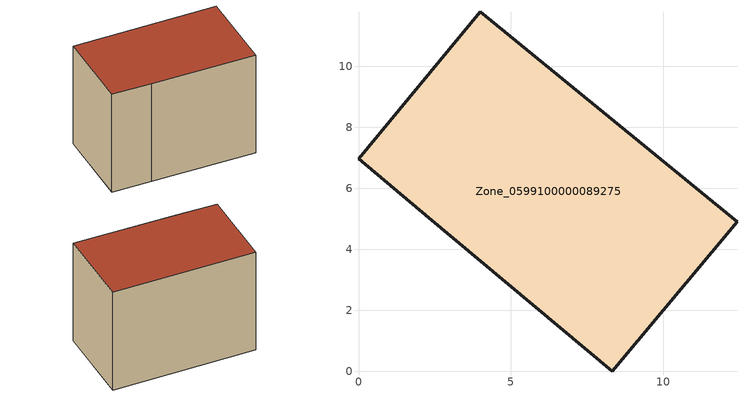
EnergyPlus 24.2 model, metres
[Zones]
Zone_0599100000089275
 floor ground (C_G): 4,11.78 12.41,4.9 8.33,0 2.3,5.03 0,6.97 z0
 wall outside (C_F): 2.3,5.03 8.33,0 12.41,4.9 4,11.78 0,6.97 2.3,5.03 z0:8.21
 roof outside (C_R): 12.41,4.9 4,11.78 0,6.97 2.3,5.03 8.33,0 z8.21
[BUILDING]
Pand.0599100000089275: North Axis=0; Terrain=City; Loads Convergence Tolerance Value=0.04; Temperature Convergence Tolerance Value=0.4; Solar Distribution=FullExterior; Maximum Number of Warmup Days=25; Minimum Number of Warmup Days=1
[Site:Location]
Rotterdam.The.Hague.AP_ZH_NLD Design_Conditions: Latitude=51.96; Longitude=4.45; Time Zone=1; Elevation=-4.5
[SITE:GROUNDTEMPERATURE:BUILDINGSURFACE]
18, 18, 18, 18, 18, 18, 18, 18, 18, 18, 18, 18
[MATERIAL] Thermal Absorptance=0.9; Solar Absorptance=0.7; Visible Absorptance=0.7
Name | Roughness | Thickness | Conductivity | Density | Specific Heat
G.TC.1946-1964 | MediumSmooth | 0.15 | 1 | 540 | 1210
F.TC.1946-1964 | Rough | 0.3 | 0.857143 | 1920 | 840
R.TC.1946-1964 | MediumRough | 0.2 | 0.235294 | 1500 | 1000
[CONSTRUCTION]
C_G: G.TC.1946-1964
C_F: F.TC.1946-1964
C_R: R.TC.1946-1964
[ZONE]
Zone_0599100000089275: Type=1; Multiplier=1; Ceiling Height=Autocalculate; Volume=Autocalculate; Floor Area=autocalculate; Part of Total Floor Area=Yes
[ZONEINFILTRATION:DESIGNFLOWRATE]
Infil_Zone_0599100000089275: Zone or ZoneList or Space or SpaceList=Zone_0599100000089275; Schedule=AlwaysOn; Design Flow Rate Calculation Method=Flow/Area; Flow Rate per Floor Area=0.003; Constant Term Coefficient=1; Temperature Term Coefficient=0; Velocity Term Coefficient=0; Velocity Squared Term Coefficient=0
[HVACTEMPLATE:ZONE:IDEALLOADSAIRSYSTEM]
Zone_0599100000089275: Maximum Heating Supply Air Temperature=50; Minimum Cooling Supply Air Temperature=13; Maximum Heating Supply Air Humidity Ratio=0.0156; Minimum Cooling Supply Air Humidity Ratio=0.0077; Heating Limit=NoLimit; Cooling Limit=NoLimit; Dehumidification Control Type=ConstantSensibleHeatRatio; Cooling Sensible Heat Ratio=0.7; Dehumidification Setpoint=60; Humidification Control Type=None; Humidification Setpoint=30; Outdoor Air Method=None; Outdoor Air Flow Rate per Person=0.00944; Outdoor Air Flow Rate per Zone Floor Area=0; Outdoor Air Flow Rate per Zone=0; Demand Controlled Ventilation Type=None; Outdoor Air Economizer Type=NoEconomizer; Heat Recovery Type=None; Sensible Heat Recovery Effectiveness=0.7; Latent Heat Recovery Effectiveness=0.65
[ZONECONTROL:THERMOSTAT]
ThermostatControl_Zone_0599100000089275: Zone or ZoneList=Zone_0599100000089275; Control Type Schedule=DualSetpointControlType; Control 1=Thermostat_Zone_0599100000089275; Temperature Difference Between Cutout And Setpoint=0
[THERMOSTATSETPOINT:DUALSETPOINT]
Thermostat_Zone_0599100000089275: Heating Setpoint Temperature Schedule=HeatingSetpoint_Zone_0599100000089275; Cooling Setpoint Temperature Schedule=CoolingSetpoint_Zone_0599100000089275
[SCHEDULE:COMPACT]
HeatingSetpoint_Zone_0599100000089275: Through: 12/31, For: AllDays, Until: 24:00, 21
CoolingSetpoint_Zone_0599100000089275: Through: 12/31, For: AllDays, Until: 24:00, 24
DualSetpointControlType: Through: 12/31, For: AllDays, Until: 24:00, 4
AlwaysOn: Through: 12/31, For: AllDays, Until: 24:00, 1
